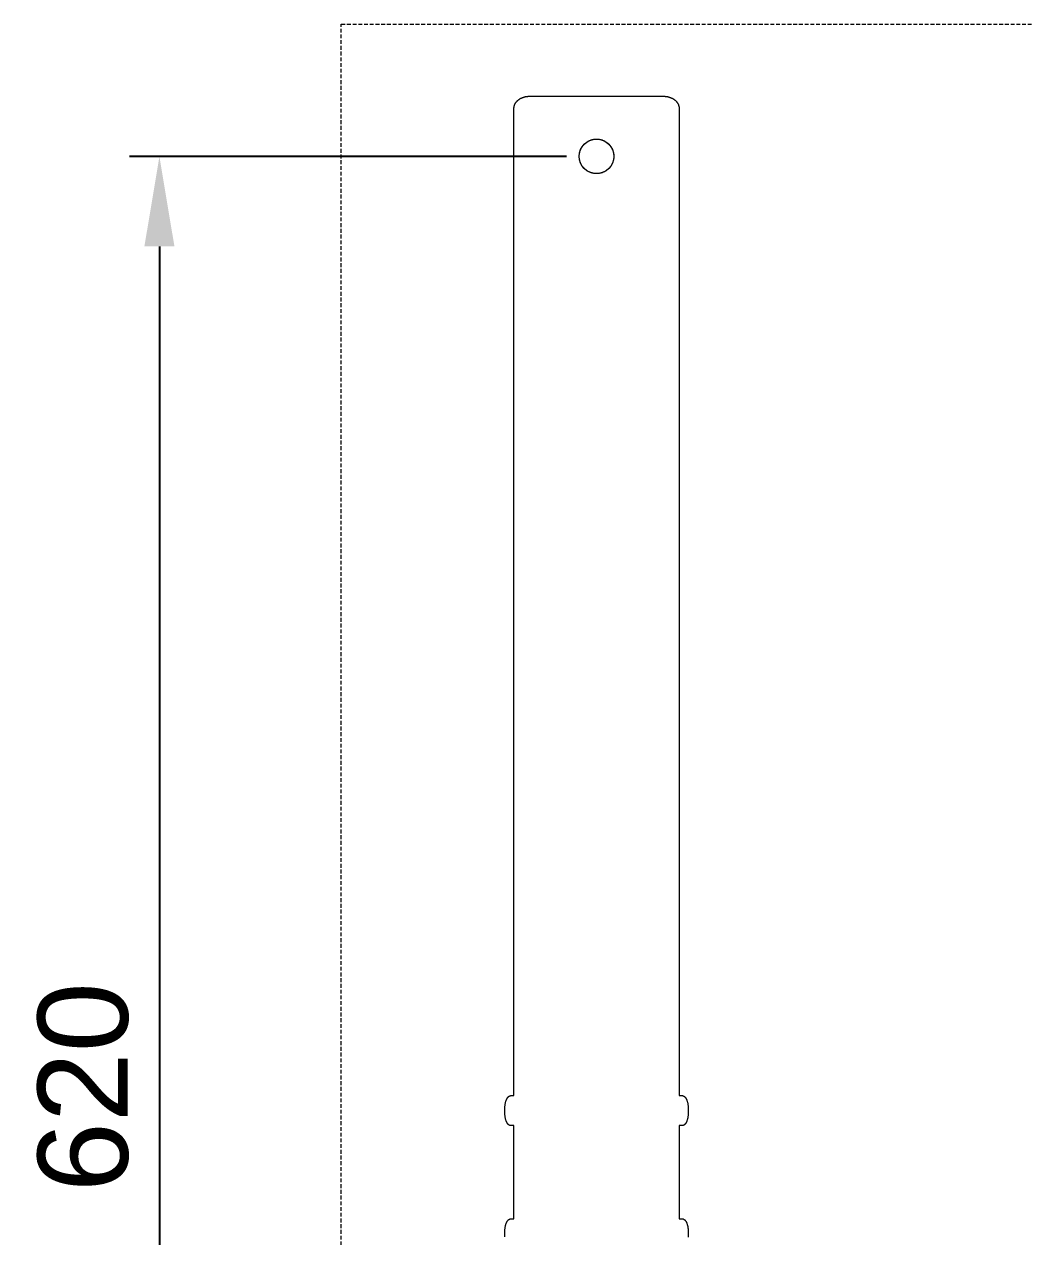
# Model space of a CAD drawing. Header units: millimetres. Extents: x -779 to 3049, y 55 to 2500.
# Drawn here: x 854.8 to 1187.6, y 412.8 to 816.7 of the extents above; entities that cross this region are included whole.
import ezdxf

# ---------------------------------------------------------------- set-up
doc = ezdxf.new("R2010")
doc.units = ezdxf.units.MM
doc.linetypes.add('HIDDEN', pattern=[1.905, 1.27, -0.635])
for name, color, linetype, lineweight in [('ZANO_R', 7, 'Continuous', 0), ('ZANO_R_przerywana', 7, 'HIDDEN', 0), ('ZANO_W', 1, 'Continuous', 0)]:
    doc.layers.add(name, color=color, linetype=linetype, lineweight=lineweight)
doc.styles.add('Arial', font='arial.ttf')
doc.styles.get("Standard").update_dxf_attribs({"font": 'ARIALUNI.TTF'})
doc.dimstyles.new('pl i ang', dxfattribs={"dimtxt": 50, "dimasz": 50, "dimexe": 1.25, "dimexo": 0.625, "dimgap": 10, "dimtad": 1, "dimtoh": 1, "dimtxsty": 'Standard', "dimcen": 2.5, "dimclrd": 1, "dimclre": 1, "dimclrt": 1, "dimadec": 0, "dimazin": 0, "dimtfac": 1, "dimtmove": 0, "dimatfit": 3, "dimfxl": 1, "dimarcsym": 1})

# ---------------------------------------------------------------- blocks, each defined once
blk = doc.blocks.new('*D392')
at = {"layer": 'ZANO_W', "color": 1, "lineweight": -2}
for p, q in [((1035.36, 772.66), (889.83, 772.66)), ((899.83, 742.66), (899.83, 182.66)), ((1035.36, 152.66), (889.83, 152.66))]:
    blk.add_line(p, q, dxfattribs=at)
at = {"layer": 'ZANO_W', "color": 1}
for points in [[(904.83, 742.66), (894.83, 742.66), (899.83, 772.66)], [(894.83, 182.66), (904.83, 182.66), (899.83, 152.66)]]:
    blk.add_solid(points, dxfattribs=at)
at = {"layer": 'ZANO_W', "color": 1, "insert": (874.52, 462.66), "char_height": 30, "attachment_point": 5, "rotation": 90, "style": 'Arial'}
blk.add_mtext('620', dxfattribs=at)

msp = doc.modelspace()

# ---------------------------------------------------------------- linework, layer by layer
at = {"layer": 'ZANO_R'}
for p, q in [((1019.28, 791.42), (1019.37, 791.49)), ((1019.37, 791.49), (1019.46, 791.56)), ((1019.46, 791.56), (1019.56, 791.63)), ((1019.56, 791.63), (1019.65, 791.69)), ((1019.65, 791.69), (1019.75, 791.76)), ((1019.75, 791.76), (1019.85, 791.82)), ((1019.85, 791.82), (1019.95, 791.88)), ((1019.95, 791.88), (1020.05, 791.94)), ((1020.05, 791.94), (1020.15, 791.99)), ((1020.15, 791.99), (1020.26, 792.04)), ((1020.26, 792.04), (1020.36, 792.09)), ((1020.36, 792.09), (1020.47, 792.14)), ((1020.47, 792.14), (1020.58, 792.19)), ((1020.58, 792.19), (1020.69, 792.23)), ((1020.69, 792.23), (1020.79, 792.27)), ((1020.79, 792.27), (1020.9, 792.31)), ((1020.9, 792.31), (1021.02, 792.35)), ((1021.02, 792.35), (1021.13, 792.39)), ((1021.13, 792.39), (1021.25, 792.42)), ((1021.25, 792.42), (1021.37, 792.45)), ((1021.37, 792.45), (1021.5, 792.48)), ((1021.5, 792.48), (1021.62, 792.51)), ((1021.62, 792.51), (1021.74, 792.54)), ((1021.74, 792.54), (1021.86, 792.56)), ((1021.86, 792.56), (1021.99, 792.58)), ((1021.99, 792.58), (1022.11, 792.6)), ((1022.11, 792.6), (1022.23, 792.61)), ((1022.23, 792.61), (1022.36, 792.63)), ((1022.36, 792.63), (1022.48, 792.64)), ((1022.48, 792.64), (1022.61, 792.65)), ((1022.61, 792.65), (1022.73, 792.65)), ((1022.73, 792.65), (1022.86, 792.66)), ((1022.86, 792.66), (1022.98, 792.66)), ((1022.98, 792.66), (1028.29, 792.66)), ((1028.29, 792.66), (1029.26, 792.66)), ((1029.26, 792.66), (1061.46, 792.66)), ((1061.46, 792.66), (1062.43, 792.66)), ((1062.43, 792.66), (1067.74, 792.66)), ((1067.74, 792.66), (1067.86, 792.66)), ((1067.86, 792.66), (1067.99, 792.65)), ((1067.99, 792.65), (1068.11, 792.65)), ((1068.11, 792.65), (1068.24, 792.64)), ((1068.24, 792.64), (1068.36, 792.63)), ((1068.36, 792.63), (1068.49, 792.61)), ((1068.49, 792.61), (1068.61, 792.6)), ((1068.61, 792.6), (1068.73, 792.58)), ((1068.73, 792.58), (1068.86, 792.56)), ((1068.86, 792.56), (1068.98, 792.54)), ((1068.98, 792.54), (1069.1, 792.51)), ((1069.1, 792.51), (1069.22, 792.48)), ((1069.22, 792.48), (1069.35, 792.45)), ((1069.35, 792.45), (1069.47, 792.42)), ((1069.47, 792.42), (1069.59, 792.39)), ((1069.59, 792.39), (1069.71, 792.35)), ((1069.71, 792.35), (1069.82, 792.31)), ((1069.82, 792.31), (1069.93, 792.27)), ((1069.93, 792.27), (1070.04, 792.23)), ((1070.04, 792.23), (1070.14, 792.19)), ((1070.14, 792.19), (1070.25, 792.14)), ((1070.25, 792.14), (1070.36, 792.09)), ((1070.36, 792.09), (1070.46, 792.04)), ((1070.46, 792.04), (1070.57, 791.99)), ((1070.57, 791.99), (1070.67, 791.94)), ((1070.67, 791.94), (1070.77, 791.88)), ((1070.77, 791.88), (1070.87, 791.82)), ((1070.87, 791.82), (1070.97, 791.76)), ((1070.97, 791.76), (1071.07, 791.69)), ((1071.07, 791.69), (1071.17, 791.63)), ((1071.17, 791.63), (1071.26, 791.56)), ((1071.26, 791.56), (1071.35, 791.49)), ((1071.35, 791.49), (1071.44, 791.42)), ((1017.86, 788.76), (1017.87, 788.85)), ((1017.86, 788.66), (1017.86, 788.76)), ((1017.86, 757.66), (1017.86, 788.66)), ((1017.87, 788.95), (1017.89, 789.05)), ((1017.87, 788.85), (1017.87, 788.95)), ((1017.89, 789.05), (1017.9, 789.15)), ((1017.9, 789.15), (1017.92, 789.25)), ((1017.92, 789.25), (1017.94, 789.34)), ((1017.94, 789.34), (1017.96, 789.44)), ((1017.96, 789.44), (1017.99, 789.54)), ((1017.99, 789.54), (1018.02, 789.64)), ((1018.02, 789.64), (1018.05, 789.73)), ((1018.05, 789.73), (1018.09, 789.83)), ((1018.09, 789.83), (1018.13, 789.93)), ((1018.13, 789.93), (1018.17, 790.02)), ((1018.17, 790.02), (1018.21, 790.11)), ((1018.21, 790.11), (1018.26, 790.2)), ((1018.26, 790.2), (1018.31, 790.3)), ((1018.31, 790.3), (1018.36, 790.39)), ((1018.36, 790.39), (1018.42, 790.48)), ((1018.42, 790.48), (1018.48, 790.56)), ((1018.48, 790.56), (1018.54, 790.65)), ((1018.54, 790.65), (1018.61, 790.73)), ((1018.61, 790.73), (1018.67, 790.82)), ((1018.67, 790.82), (1018.74, 790.9)), ((1018.74, 790.9), (1018.81, 790.98)), ((1018.81, 790.98), (1018.89, 791.06)), ((1018.89, 791.06), (1018.96, 791.13)), ((1018.96, 791.13), (1019.04, 791.21)), ((1019.04, 791.21), (1019.12, 791.28)), ((1019.12, 791.28), (1019.2, 791.35)), ((1019.2, 791.35), (1019.28, 791.42)), ((1071.44, 791.42), (1071.52, 791.35)), ((1071.52, 791.35), (1071.6, 791.28)), ((1071.6, 791.28), (1071.68, 791.21)), ((1071.68, 791.21), (1071.76, 791.13)), ((1071.76, 791.13), (1071.83, 791.06)), ((1071.83, 791.06), (1071.91, 790.98)), ((1071.91, 790.98), (1071.98, 790.9)), ((1071.98, 790.9), (1072.05, 790.82)), ((1072.05, 790.82), (1072.11, 790.73)), ((1072.11, 790.73), (1072.18, 790.65)), ((1072.18, 790.65), (1072.24, 790.56)), ((1072.24, 790.56), (1072.3, 790.48)), ((1072.3, 790.48), (1072.36, 790.39)), ((1072.36, 790.39), (1072.41, 790.3)), ((1072.41, 790.3), (1072.46, 790.2)), ((1072.46, 790.2), (1072.51, 790.11)), ((1072.51, 790.11), (1072.55, 790.02)), ((1072.55, 790.02), (1072.6, 789.93)), ((1072.6, 789.93), (1072.63, 789.83)), ((1072.63, 789.83), (1072.67, 789.73)), ((1072.67, 789.73), (1072.7, 789.64)), ((1072.7, 789.64), (1072.73, 789.54)), ((1072.73, 789.54), (1072.76, 789.44)), ((1072.76, 789.44), (1072.78, 789.34)), ((1072.78, 789.34), (1072.8, 789.25)), ((1072.8, 789.25), (1072.82, 789.15)), ((1072.82, 789.15), (1072.84, 789.05)), ((1072.84, 789.05), (1072.85, 788.95)), ((1072.85, 788.95), (1072.85, 788.85)), ((1072.85, 788.85), (1072.86, 788.76)), ((1072.86, 788.76), (1072.86, 788.66)), ((1072.86, 788.66), (1072.86, 757.66)), ((1040.21, 775.21), (1040.3, 775.39)), ((1040.3, 775.39), (1040.4, 775.56)), ((1040.4, 775.56), (1040.5, 775.73)), ((1040.5, 775.73), (1040.61, 775.89)), ((1040.61, 775.89), (1040.72, 776.05)), ((1040.72, 776.05), (1040.84, 776.21)), ((1040.84, 776.21), (1040.96, 776.36)), ((1040.96, 776.36), (1041.09, 776.51)), ((1041.09, 776.51), (1041.23, 776.65)), ((1041.23, 776.65), (1041.36, 776.79)), ((1041.36, 776.79), (1041.51, 776.93)), ((1041.51, 776.93), (1041.66, 777.05)), ((1041.66, 777.05), (1041.81, 777.18)), ((1041.81, 777.18), (1041.97, 777.3)), ((1041.97, 777.3), (1042.13, 777.41)), ((1042.13, 777.41), (1042.29, 777.52)), ((1042.29, 777.52), (1042.46, 777.62)), ((1042.46, 777.62), (1042.63, 777.72)), ((1042.63, 777.72), (1042.8, 777.81)), ((1042.8, 777.81), (1042.98, 777.89)), ((1042.98, 777.89), (1043.16, 777.97)), ((1043.16, 777.97), (1043.34, 778.04)), ((1043.34, 778.04), (1043.53, 778.11)), ((1043.53, 778.11), (1043.72, 778.17)), ((1043.72, 778.17), (1043.9, 778.22)), ((1043.9, 778.22), (1044.1, 778.27)), ((1044.1, 778.27), (1044.29, 778.31)), ((1044.29, 778.31), (1044.48, 778.34)), ((1044.48, 778.34), (1044.68, 778.37)), ((1044.68, 778.37), (1044.87, 778.39)), ((1044.87, 778.39), (1045.07, 778.4)), ((1045.07, 778.4), (1045.26, 778.41)), ((1045.26, 778.41), (1045.46, 778.41)), ((1045.46, 778.41), (1045.66, 778.4)), ((1045.66, 778.4), (1045.85, 778.39)), ((1045.85, 778.39), (1046.05, 778.37)), ((1046.05, 778.37), (1046.24, 778.34)), ((1046.24, 778.34), (1046.43, 778.3)), ((1046.43, 778.3), (1046.63, 778.26)), ((1046.63, 778.26), (1046.82, 778.22)), ((1046.82, 778.22), (1047.01, 778.17)), ((1047.01, 778.17), (1047.19, 778.11)), ((1047.19, 778.11), (1047.38, 778.04)), ((1047.38, 778.04), (1047.56, 777.97)), ((1047.56, 777.97), (1047.74, 777.89)), ((1047.74, 777.89), (1047.92, 777.81)), ((1047.92, 777.81), (1048.09, 777.72)), ((1048.09, 777.72), (1048.26, 777.62)), ((1048.26, 777.62), (1048.43, 777.52)), ((1048.43, 777.52), (1048.6, 777.41)), ((1048.6, 777.41), (1048.76, 777.3)), ((1048.76, 777.3), (1048.91, 777.18)), ((1048.91, 777.18), (1049.07, 777.05)), ((1049.07, 777.05), (1049.21, 776.92)), ((1049.21, 776.92), (1049.36, 776.79)), ((1049.36, 776.79), (1049.5, 776.65)), ((1049.5, 776.65), (1049.63, 776.51)), ((1049.63, 776.51), (1049.76, 776.36)), ((1049.76, 776.36), (1049.88, 776.21)), ((1049.88, 776.21), (1050, 776.05)), ((1050, 776.05), (1050.11, 775.89)), ((1050.11, 775.89), (1050.22, 775.73)), ((1050.22, 775.73), (1050.32, 775.56)), ((1050.32, 775.56), (1050.42, 775.39)), ((1050.42, 775.39), (1050.51, 775.21)), ((1039.61, 772.75), (1039.62, 772.95)), ((1039.61, 772.56), (1039.61, 772.75)), ((1039.62, 772.36), (1039.61, 772.56)), ((1039.62, 772.95), (1039.63, 773.15)), ((1039.63, 772.17), (1039.62, 772.36)), ((1039.63, 773.15), (1039.65, 773.34)), ((1039.65, 771.97), (1039.63, 772.17)), ((1039.65, 773.34), (1039.68, 773.54)), ((1039.68, 771.78), (1039.65, 771.97)), ((1039.68, 773.54), (1039.71, 773.73)), ((1039.71, 771.58), (1039.68, 771.78)), ((1039.71, 773.73), (1039.75, 773.92)), ((1039.75, 771.39), (1039.71, 771.58)), ((1039.75, 773.92), (1039.8, 774.11)), ((1039.8, 771.2), (1039.75, 771.39)), ((1039.8, 774.11), (1039.85, 774.3)), ((1039.85, 774.3), (1039.91, 774.49)), ((1039.91, 774.49), (1039.98, 774.67)), ((1039.98, 774.67), (1040.05, 774.86)), ((1040.05, 774.86), (1040.13, 775.04)), ((1040.13, 775.04), (1040.21, 775.21)), ((1050.51, 775.21), (1050.59, 775.04)), ((1050.59, 775.04), (1050.67, 774.86)), ((1050.67, 774.86), (1050.74, 774.67)), ((1050.74, 774.67), (1050.81, 774.49)), ((1050.81, 774.49), (1050.87, 774.3)), ((1050.87, 774.3), (1050.92, 774.11)), ((1050.92, 774.11), (1050.97, 773.92)), ((1050.97, 771.39), (1050.92, 771.2)), ((1050.97, 773.92), (1051.01, 773.73)), ((1051.01, 771.58), (1050.97, 771.39)), ((1051.01, 773.73), (1051.04, 773.54)), ((1051.04, 771.78), (1051.01, 771.58)), ((1051.04, 773.54), (1051.07, 773.34)), ((1051.07, 771.97), (1051.04, 771.78)), ((1051.07, 773.34), (1051.09, 773.15)), ((1051.09, 772.17), (1051.07, 771.97)), ((1051.09, 773.15), (1051.1, 772.95)), ((1051.1, 772.36), (1051.09, 772.17)), ((1051.1, 772.95), (1051.11, 772.75)), ((1051.11, 772.56), (1051.1, 772.36)), ((1051.11, 772.75), (1051.11, 772.56)), ((1039.85, 771.01), (1039.8, 771.2)), ((1039.91, 770.82), (1039.85, 771.01)), ((1039.98, 770.64), (1039.91, 770.82)), ((1040.05, 770.46), (1039.98, 770.64)), ((1040.13, 770.28), (1040.05, 770.46)), ((1040.21, 770.1), (1040.13, 770.28)), ((1040.3, 769.92), (1040.21, 770.1)), ((1040.4, 769.75), (1040.3, 769.92)), ((1040.5, 769.59), (1040.4, 769.75)), ((1040.61, 769.42), (1040.5, 769.59)), ((1040.72, 769.26), (1040.61, 769.42)), ((1040.84, 769.1), (1040.72, 769.26)), ((1040.96, 768.95), (1040.84, 769.1)), ((1041.09, 768.8), (1040.96, 768.95)), ((1041.23, 768.66), (1041.09, 768.8)), ((1041.36, 768.52), (1041.23, 768.66)), ((1041.51, 768.39), (1041.36, 768.52)), ((1041.66, 768.26), (1041.51, 768.39)), ((1041.81, 768.13), (1041.66, 768.26)), ((1041.96, 768.02), (1041.81, 768.13)), ((1042.12, 767.9), (1041.96, 768.02)), ((1042.29, 767.8), (1042.12, 767.9)), ((1042.46, 767.69), (1042.29, 767.8)), ((1042.63, 767.6), (1042.46, 767.69)), ((1042.8, 767.51), (1042.63, 767.6)), ((1042.98, 767.42), (1042.8, 767.51)), ((1043.16, 767.34), (1042.98, 767.42)), ((1043.34, 767.27), (1043.16, 767.34)), ((1043.53, 767.21), (1043.34, 767.27)), ((1047.38, 767.27), (1047.19, 767.21)), ((1047.56, 767.34), (1047.38, 767.27)), ((1047.74, 767.42), (1047.56, 767.34)), ((1047.92, 767.51), (1047.74, 767.42)), ((1048.09, 767.6), (1047.92, 767.51)), ((1048.26, 767.69), (1048.09, 767.6)), ((1048.43, 767.79), (1048.26, 767.69)), ((1048.6, 767.9), (1048.43, 767.79)), ((1048.76, 768.02), (1048.6, 767.9)), ((1048.91, 768.13), (1048.76, 768.02)), ((1049.06, 768.26), (1048.91, 768.13)), ((1049.21, 768.39), (1049.06, 768.26)), ((1049.36, 768.52), (1049.21, 768.39)), ((1049.49, 768.66), (1049.36, 768.52)), ((1049.63, 768.8), (1049.49, 768.66)), ((1049.76, 768.95), (1049.63, 768.8)), ((1049.88, 769.1), (1049.76, 768.95)), ((1050, 769.26), (1049.88, 769.1)), ((1050.11, 769.42), (1050, 769.26)), ((1050.22, 769.58), (1050.11, 769.42)), ((1050.32, 769.75), (1050.22, 769.58)), ((1050.42, 769.92), (1050.32, 769.75)), ((1050.51, 770.1), (1050.42, 769.92)), ((1050.59, 770.28), (1050.51, 770.1)), ((1050.67, 770.46), (1050.59, 770.28)), ((1050.74, 770.64), (1050.67, 770.46)), ((1050.81, 770.82), (1050.74, 770.64)), ((1050.87, 771.01), (1050.81, 770.82)), ((1050.92, 771.2), (1050.87, 771.01)), ((1043.71, 767.15), (1043.53, 767.21)), ((1043.9, 767.09), (1043.71, 767.15)), ((1044.09, 767.05), (1043.9, 767.09)), ((1044.29, 767.01), (1044.09, 767.05)), ((1044.48, 766.97), (1044.29, 767.01)), ((1044.67, 766.95), (1044.48, 766.97)), ((1044.87, 766.93), (1044.67, 766.95)), ((1045.07, 766.91), (1044.87, 766.93)), ((1045.26, 766.91), (1045.07, 766.91)), ((1045.46, 766.91), (1045.26, 766.91)), ((1045.65, 766.91), (1045.46, 766.91)), ((1045.85, 766.93), (1045.65, 766.91)), ((1046.05, 766.95), (1045.85, 766.93)), ((1046.24, 766.97), (1046.05, 766.95)), ((1046.43, 767.01), (1046.24, 766.97)), ((1046.63, 767.05), (1046.43, 767.01)), ((1046.82, 767.09), (1046.63, 767.05)), ((1047.01, 767.15), (1046.82, 767.09)), ((1047.19, 767.21), (1047.01, 767.15)), ((1017.86, 511.38), (1017.86, 757.66)), ((1072.86, 757.66), (1072.86, 511.38)), ((1017.86, 459.85), (1017.86, 511.38)), ((1072.86, 511.38), (1072.86, 459.85)), ((1014.87, 456.21), (1014.88, 456.39)), ((1014.88, 456.39), (1014.89, 456.58)), ((1014.89, 456.58), (1014.91, 456.76)), ((1014.91, 456.76), (1014.94, 456.95)), ((1014.94, 456.95), (1014.97, 457.14)), ((1014.97, 457.14), (1015, 457.32)), ((1015, 457.32), (1015.04, 457.51)), ((1015.04, 457.51), (1015.08, 457.69)), ((1015.08, 457.69), (1015.13, 457.86)), ((1015.13, 457.86), (1015.19, 458.04)), ((1015.19, 458.04), (1015.24, 458.21)), ((1015.24, 458.21), (1015.28, 458.29)), ((1015.28, 458.29), (1015.31, 458.37)), ((1015.31, 458.37), (1015.34, 458.45)), ((1015.34, 458.45), (1015.37, 458.53)), ((1015.37, 458.53), (1015.41, 458.6)), ((1015.41, 458.6), (1015.45, 458.68)), ((1015.45, 458.68), (1015.48, 458.75)), ((1015.48, 458.75), (1015.52, 458.82)), ((1015.52, 458.82), (1015.56, 458.89)), ((1015.56, 458.89), (1015.6, 458.95)), ((1015.6, 458.95), (1015.64, 459.02)), ((1015.64, 459.02), (1015.68, 459.08)), ((1015.68, 459.08), (1015.72, 459.14)), ((1015.72, 459.14), (1015.77, 459.2)), ((1015.77, 459.2), (1015.81, 459.25)), ((1015.81, 459.25), (1015.85, 459.3)), ((1015.85, 459.3), (1015.9, 459.36)), ((1015.9, 459.36), (1015.94, 459.4)), ((1015.94, 459.4), (1015.99, 459.45)), ((1015.99, 459.45), (1016.03, 459.49)), ((1016.03, 459.49), (1016.08, 459.53)), ((1016.08, 459.53), (1016.12, 459.57)), ((1016.12, 459.57), (1016.15, 459.59)), ((1016.15, 459.59), (1016.17, 459.6)), ((1016.17, 459.6), (1016.19, 459.62)), ((1016.19, 459.62), (1016.22, 459.64)), ((1016.22, 459.64), (1016.24, 459.65)), ((1016.24, 459.65), (1016.26, 459.67)), ((1016.26, 459.67), (1016.29, 459.68)), ((1016.29, 459.68), (1016.31, 459.7)), ((1016.31, 459.7), (1016.33, 459.71)), ((1016.33, 459.71), (1016.36, 459.72)), ((1016.36, 459.72), (1016.38, 459.73)), ((1016.38, 459.73), (1016.4, 459.74)), ((1016.4, 459.74), (1016.43, 459.75)), ((1016.43, 459.75), (1016.45, 459.76)), ((1016.45, 459.76), (1016.47, 459.77)), ((1016.47, 459.77), (1016.5, 459.78)), ((1016.5, 459.78), (1016.52, 459.79)), ((1016.52, 459.79), (1016.54, 459.8)), ((1016.54, 459.8), (1016.57, 459.81)), ((1016.57, 459.81), (1016.59, 459.81)), ((1016.59, 459.81), (1016.61, 459.82)), ((1016.61, 459.82), (1016.64, 459.82)), ((1016.64, 459.82), (1016.66, 459.83)), ((1016.66, 459.83), (1016.68, 459.83)), ((1016.68, 459.83), (1016.7, 459.84)), ((1016.7, 459.84), (1016.73, 459.84)), ((1016.73, 459.84), (1016.75, 459.84)), ((1016.75, 459.84), (1016.77, 459.85)), ((1016.77, 459.85), (1016.79, 459.85)), ((1016.79, 459.85), (1016.82, 459.85)), ((1016.82, 459.85), (1016.84, 459.85)), ((1016.84, 459.85), (1016.86, 459.85)), ((1016.86, 459.85), (1017.86, 459.85)), ((1072.86, 459.85), (1073.86, 459.85)), ((1073.86, 459.85), (1073.88, 459.85)), ((1073.88, 459.85), (1073.9, 459.85)), ((1073.9, 459.85), (1073.93, 459.85)), ((1073.93, 459.85), (1073.95, 459.85)), ((1073.95, 459.85), (1073.97, 459.84)), ((1073.97, 459.84), (1073.99, 459.84)), ((1073.99, 459.84), (1074.02, 459.84)), ((1074.02, 459.84), (1074.04, 459.83)), ((1074.04, 459.83), (1074.06, 459.83)), ((1074.06, 459.83), (1074.09, 459.82)), ((1074.09, 459.82), (1074.11, 459.82)), ((1074.11, 459.82), (1074.13, 459.81)), ((1074.13, 459.81), (1074.15, 459.81)), ((1074.15, 459.81), (1074.18, 459.8)), ((1074.18, 459.8), (1074.2, 459.79)), ((1074.2, 459.79), (1074.22, 459.78)), ((1074.22, 459.78), (1074.25, 459.77)), ((1074.25, 459.77), (1074.27, 459.76)), ((1074.27, 459.76), (1074.29, 459.75)), ((1074.29, 459.75), (1074.32, 459.74)), ((1074.32, 459.74), (1074.34, 459.73)), ((1074.34, 459.73), (1074.36, 459.72)), ((1074.36, 459.72), (1074.39, 459.71)), ((1074.39, 459.71), (1074.41, 459.7)), ((1074.41, 459.7), (1074.43, 459.68)), ((1074.43, 459.68), (1074.46, 459.67)), ((1074.46, 459.67), (1074.48, 459.65)), ((1074.48, 459.65), (1074.5, 459.64)), ((1074.5, 459.64), (1074.53, 459.62)), ((1074.53, 459.62), (1074.55, 459.6)), ((1074.55, 459.6), (1074.57, 459.59)), ((1074.57, 459.59), (1074.6, 459.57)), ((1074.6, 459.57), (1074.64, 459.53)), ((1074.64, 459.53), (1074.69, 459.49)), ((1074.69, 459.49), (1074.73, 459.45)), ((1074.73, 459.45), (1074.78, 459.4)), ((1074.78, 459.4), (1074.82, 459.36)), ((1074.82, 459.36), (1074.87, 459.3)), ((1074.87, 459.3), (1074.91, 459.25)), ((1074.91, 459.25), (1074.95, 459.2)), ((1074.95, 459.2), (1075, 459.14)), ((1075, 459.14), (1075.04, 459.08)), ((1075.04, 459.08), (1075.08, 459.02)), ((1075.08, 459.02), (1075.12, 458.95)), ((1075.12, 458.95), (1075.16, 458.89)), ((1075.16, 458.89), (1075.2, 458.82)), ((1075.2, 458.82), (1075.24, 458.75)), ((1075.24, 458.75), (1075.27, 458.68)), ((1075.27, 458.68), (1075.31, 458.6)), ((1075.31, 458.6), (1075.35, 458.53)), ((1075.35, 458.53), (1075.38, 458.45)), ((1075.38, 458.45), (1075.41, 458.37)), ((1075.41, 458.37), (1075.45, 458.29)), ((1075.45, 458.29), (1075.48, 458.21)), ((1075.48, 458.21), (1075.53, 458.04)), ((1075.53, 458.04), (1075.59, 457.86)), ((1075.59, 457.86), (1075.64, 457.69)), ((1075.64, 457.69), (1075.68, 457.51)), ((1075.68, 457.51), (1075.72, 457.32)), ((1075.72, 457.32), (1075.75, 457.14)), ((1075.75, 457.14), (1075.78, 456.95)), ((1075.78, 456.95), (1075.81, 456.76)), ((1075.81, 456.76), (1075.83, 456.58)), ((1075.83, 456.58), (1075.84, 456.39)), ((1075.84, 456.39), (1075.85, 456.21)), ((1014.86, 456.03), (1014.87, 456.21)), ((1014.86, 455.85), (1014.86, 456.03)), ((1014.86, 453.85), (1014.86, 455.85)), ((1014.86, 453.67), (1014.86, 453.85)), ((1014.87, 453.49), (1014.86, 453.67)), ((1014.88, 453.31), (1014.87, 453.49)), ((1014.89, 453.12), (1014.88, 453.31)), ((1014.91, 452.94), (1014.89, 453.12)), ((1014.94, 452.75), (1014.91, 452.94)), ((1014.97, 452.56), (1014.94, 452.75)), ((1015, 452.38), (1014.97, 452.56)), ((1015.04, 452.19), (1015, 452.38)), ((1075.72, 452.38), (1075.68, 452.19)), ((1075.75, 452.56), (1075.72, 452.38)), ((1075.78, 452.75), (1075.75, 452.56)), ((1075.81, 452.94), (1075.78, 452.75)), ((1075.83, 453.12), (1075.81, 452.94)), ((1075.84, 453.31), (1075.83, 453.12)), ((1075.85, 453.49), (1075.84, 453.31)), ((1075.85, 456.21), (1075.86, 456.03)), ((1075.86, 453.67), (1075.85, 453.49)), ((1075.86, 456.03), (1075.86, 455.85)), ((1075.86, 455.85), (1075.86, 453.85)), ((1075.86, 453.85), (1075.86, 453.67)), ((1015.08, 452.01), (1015.04, 452.19)), ((1015.13, 451.83), (1015.08, 452.01)), ((1015.19, 451.66), (1015.13, 451.83)), ((1015.24, 451.49), (1015.19, 451.66)), ((1015.28, 451.41), (1015.24, 451.49)), ((1015.31, 451.33), (1015.28, 451.41)), ((1015.34, 451.25), (1015.31, 451.33)), ((1015.37, 451.17), (1015.34, 451.25)), ((1015.41, 451.1), (1015.37, 451.17)), ((1015.45, 451.02), (1015.41, 451.1)), ((1015.48, 450.95), (1015.45, 451.02)), ((1015.52, 450.88), (1015.48, 450.95)), ((1015.56, 450.81), (1015.52, 450.88)), ((1015.6, 450.74), (1015.56, 450.81)), ((1015.64, 450.68), (1015.6, 450.74)), ((1015.68, 450.62), (1015.64, 450.68)), ((1015.72, 450.56), (1015.68, 450.62)), ((1015.77, 450.5), (1015.72, 450.56)), ((1015.81, 450.45), (1015.77, 450.5)), ((1015.85, 450.39), (1015.81, 450.45)), ((1015.9, 450.34), (1015.85, 450.39)), ((1015.94, 450.3), (1015.9, 450.34)), ((1015.99, 450.25), (1015.94, 450.3)), ((1016.03, 450.21), (1015.99, 450.25)), ((1016.08, 450.17), (1016.03, 450.21)), ((1016.12, 450.13), (1016.08, 450.17)), ((1016.15, 450.11), (1016.12, 450.13)), ((1016.17, 450.1), (1016.15, 450.11)), ((1016.19, 450.08), (1016.17, 450.1)), ((1016.22, 450.06), (1016.19, 450.08)), ((1016.24, 450.05), (1016.22, 450.06)), ((1016.26, 450.03), (1016.24, 450.05)), ((1016.29, 450.02), (1016.26, 450.03)), ((1016.31, 450), (1016.29, 450.02)), ((1016.33, 449.99), (1016.31, 450)), ((1016.36, 449.98), (1016.33, 449.99)), ((1016.38, 449.97), (1016.36, 449.98)), ((1016.4, 449.96), (1016.38, 449.97)), ((1016.43, 449.94), (1016.4, 449.96)), ((1016.45, 449.93), (1016.43, 449.94)), ((1016.47, 449.93), (1016.45, 449.93)), ((1016.5, 449.92), (1016.47, 449.93)), ((1016.52, 449.91), (1016.5, 449.92)), ((1016.54, 449.9), (1016.52, 449.91)), ((1016.57, 449.89), (1016.54, 449.9)), ((1016.59, 449.89), (1016.57, 449.89)), ((1016.61, 449.88), (1016.59, 449.89)), ((1016.64, 449.88), (1016.61, 449.88)), ((1016.66, 449.87), (1016.64, 449.88)), ((1016.68, 449.87), (1016.66, 449.87)), ((1016.7, 449.86), (1016.68, 449.87)), ((1016.73, 449.86), (1016.7, 449.86)), ((1016.75, 449.86), (1016.73, 449.86)), ((1016.77, 449.85), (1016.75, 449.86)), ((1016.79, 449.85), (1016.77, 449.85)), ((1016.82, 449.85), (1016.79, 449.85)), ((1016.84, 449.85), (1016.82, 449.85)), ((1016.86, 449.85), (1016.84, 449.85)), ((1017.86, 449.85), (1016.86, 449.85)), ((1017.86, 418.85), (1017.86, 449.85)), ((1073.86, 449.85), (1072.86, 449.85)), ((1072.86, 449.85), (1072.86, 418.85)), ((1073.88, 449.85), (1073.86, 449.85)), ((1073.9, 449.85), (1073.88, 449.85)), ((1073.93, 449.85), (1073.9, 449.85)), ((1073.95, 449.85), (1073.93, 449.85)), ((1073.97, 449.86), (1073.95, 449.85)), ((1073.99, 449.86), (1073.97, 449.86)), ((1074.02, 449.86), (1073.99, 449.86)), ((1074.04, 449.87), (1074.02, 449.86)), ((1074.06, 449.87), (1074.04, 449.87)), ((1074.09, 449.88), (1074.06, 449.87)), ((1074.11, 449.88), (1074.09, 449.88)), ((1074.13, 449.89), (1074.11, 449.88)), ((1074.15, 449.89), (1074.13, 449.89)), ((1074.18, 449.9), (1074.15, 449.89)), ((1074.2, 449.91), (1074.18, 449.9)), ((1074.22, 449.92), (1074.2, 449.91)), ((1074.25, 449.93), (1074.22, 449.92)), ((1074.27, 449.93), (1074.25, 449.93)), ((1074.29, 449.94), (1074.27, 449.93)), ((1074.32, 449.96), (1074.29, 449.94)), ((1074.34, 449.97), (1074.32, 449.96)), ((1074.36, 449.98), (1074.34, 449.97)), ((1074.39, 449.99), (1074.36, 449.98)), ((1074.41, 450), (1074.39, 449.99)), ((1074.43, 450.02), (1074.41, 450)), ((1074.46, 450.03), (1074.43, 450.02)), ((1074.48, 450.05), (1074.46, 450.03)), ((1074.5, 450.06), (1074.48, 450.05)), ((1074.53, 450.08), (1074.5, 450.06)), ((1074.55, 450.1), (1074.53, 450.08)), ((1074.57, 450.11), (1074.55, 450.1)), ((1074.6, 450.13), (1074.57, 450.11)), ((1074.64, 450.17), (1074.6, 450.13)), ((1074.69, 450.21), (1074.64, 450.17)), ((1074.73, 450.25), (1074.69, 450.21)), ((1074.78, 450.3), (1074.73, 450.25)), ((1074.82, 450.34), (1074.78, 450.3)), ((1074.87, 450.39), (1074.82, 450.34)), ((1074.91, 450.45), (1074.87, 450.39)), ((1074.95, 450.5), (1074.91, 450.45)), ((1075, 450.56), (1074.95, 450.5)), ((1075.04, 450.62), (1075, 450.56)), ((1075.08, 450.68), (1075.04, 450.62)), ((1075.12, 450.74), (1075.08, 450.68)), ((1075.16, 450.81), (1075.12, 450.74)), ((1075.2, 450.88), (1075.16, 450.81)), ((1075.24, 450.95), (1075.2, 450.88)), ((1075.27, 451.02), (1075.24, 450.95)), ((1075.31, 451.1), (1075.27, 451.02)), ((1075.35, 451.17), (1075.31, 451.1)), ((1075.38, 451.25), (1075.35, 451.17)), ((1075.41, 451.33), (1075.38, 451.25)), ((1075.45, 451.41), (1075.41, 451.33)), ((1075.48, 451.49), (1075.45, 451.41)), ((1075.53, 451.66), (1075.48, 451.49)), ((1075.59, 451.83), (1075.53, 451.66)), ((1075.64, 452.01), (1075.59, 451.83)), ((1075.68, 452.19), (1075.64, 452.01)), ((1014.91, 415.76), (1014.94, 415.95)), ((1014.94, 415.95), (1014.97, 416.14)), ((1014.97, 416.14), (1015, 416.32)), ((1015, 416.32), (1015.04, 416.51)), ((1015.04, 416.51), (1015.08, 416.69)), ((1015.08, 416.69), (1015.13, 416.86)), ((1015.13, 416.86), (1015.19, 417.04)), ((1015.19, 417.04), (1015.24, 417.21)), ((1015.24, 417.21), (1015.28, 417.29)), ((1015.28, 417.29), (1015.31, 417.37)), ((1015.31, 417.37), (1015.34, 417.45)), ((1015.34, 417.45), (1015.37, 417.53)), ((1015.37, 417.53), (1015.41, 417.6)), ((1015.41, 417.6), (1015.45, 417.68)), ((1015.45, 417.68), (1015.48, 417.75)), ((1015.48, 417.75), (1015.52, 417.82)), ((1015.52, 417.82), (1015.56, 417.89)), ((1015.56, 417.89), (1015.6, 417.95)), ((1015.6, 417.95), (1015.64, 418.02)), ((1015.64, 418.02), (1015.68, 418.08)), ((1015.68, 418.08), (1015.72, 418.14)), ((1015.72, 418.14), (1015.77, 418.2)), ((1015.77, 418.2), (1015.81, 418.25)), ((1015.81, 418.25), (1015.85, 418.3)), ((1015.85, 418.3), (1015.9, 418.36)), ((1015.9, 418.36), (1015.94, 418.4)), ((1015.94, 418.4), (1015.99, 418.45)), ((1015.99, 418.45), (1016.03, 418.49)), ((1016.03, 418.49), (1016.08, 418.53)), ((1016.08, 418.53), (1016.12, 418.57)), ((1016.12, 418.57), (1016.15, 418.59)), ((1016.15, 418.59), (1016.17, 418.6)), ((1016.17, 418.6), (1016.19, 418.62)), ((1016.19, 418.62), (1016.22, 418.64)), ((1016.22, 418.64), (1016.24, 418.65)), ((1016.24, 418.65), (1016.26, 418.67)), ((1016.26, 418.67), (1016.29, 418.68)), ((1016.29, 418.68), (1016.31, 418.7)), ((1016.31, 418.7), (1016.33, 418.71)), ((1016.33, 418.71), (1016.36, 418.72)), ((1016.36, 418.72), (1016.38, 418.73)), ((1016.38, 418.73), (1016.4, 418.74)), ((1016.4, 418.74), (1016.43, 418.75)), ((1016.43, 418.75), (1016.45, 418.76)), ((1016.45, 418.76), (1016.47, 418.77)), ((1016.47, 418.77), (1016.5, 418.78)), ((1016.5, 418.78), (1016.52, 418.79)), ((1016.52, 418.79), (1016.54, 418.8)), ((1016.54, 418.8), (1016.57, 418.81)), ((1016.57, 418.81), (1016.59, 418.81)), ((1016.59, 418.81), (1016.61, 418.82)), ((1016.61, 418.82), (1016.64, 418.82)), ((1016.64, 418.82), (1016.66, 418.83)), ((1016.66, 418.83), (1016.68, 418.83)), ((1016.68, 418.83), (1016.7, 418.84)), ((1016.7, 418.84), (1016.73, 418.84)), ((1016.73, 418.84), (1016.75, 418.84)), ((1016.75, 418.84), (1016.77, 418.85)), ((1016.77, 418.85), (1016.79, 418.85)), ((1016.79, 418.85), (1016.82, 418.85)), ((1016.82, 418.85), (1016.84, 418.85)), ((1016.84, 418.85), (1016.86, 418.85)), ((1016.86, 418.85), (1017.86, 418.85)), ((1072.86, 418.85), (1073.86, 418.85)), ((1073.86, 418.85), (1073.88, 418.85)), ((1073.88, 418.85), (1073.9, 418.85)), ((1073.9, 418.85), (1073.93, 418.85)), ((1073.93, 418.85), (1073.95, 418.85)), ((1073.95, 418.85), (1073.97, 418.84)), ((1073.97, 418.84), (1073.99, 418.84)), ((1073.99, 418.84), (1074.02, 418.84)), ((1074.02, 418.84), (1074.04, 418.83)), ((1074.04, 418.83), (1074.06, 418.83)), ((1074.06, 418.83), (1074.09, 418.82)), ((1074.09, 418.82), (1074.11, 418.82)), ((1074.11, 418.82), (1074.13, 418.81)), ((1074.13, 418.81), (1074.15, 418.81)), ((1074.15, 418.81), (1074.18, 418.8)), ((1074.18, 418.8), (1074.2, 418.79)), ((1074.2, 418.79), (1074.22, 418.78)), ((1074.22, 418.78), (1074.25, 418.77)), ((1074.25, 418.77), (1074.27, 418.76)), ((1074.27, 418.76), (1074.29, 418.75)), ((1074.29, 418.75), (1074.32, 418.74)), ((1074.32, 418.74), (1074.34, 418.73)), ((1074.34, 418.73), (1074.36, 418.72)), ((1074.36, 418.72), (1074.39, 418.71)), ((1074.39, 418.71), (1074.41, 418.7)), ((1074.41, 418.7), (1074.43, 418.68)), ((1074.43, 418.68), (1074.46, 418.67)), ((1074.46, 418.67), (1074.48, 418.65)), ((1074.48, 418.65), (1074.5, 418.64)), ((1074.5, 418.64), (1074.53, 418.62)), ((1074.53, 418.62), (1074.55, 418.6)), ((1074.55, 418.6), (1074.57, 418.59)), ((1074.57, 418.59), (1074.6, 418.57)), ((1074.6, 418.57), (1074.64, 418.53)), ((1074.64, 418.53), (1074.69, 418.49)), ((1074.69, 418.49), (1074.73, 418.45)), ((1074.73, 418.45), (1074.78, 418.4)), ((1074.78, 418.4), (1074.82, 418.36)), ((1074.82, 418.36), (1074.87, 418.3)), ((1074.87, 418.3), (1074.91, 418.25)), ((1074.91, 418.25), (1074.95, 418.2)), ((1074.95, 418.2), (1075, 418.14)), ((1075, 418.14), (1075.04, 418.08)), ((1075.04, 418.08), (1075.08, 418.02)), ((1075.08, 418.02), (1075.12, 417.95)), ((1075.12, 417.95), (1075.16, 417.89)), ((1075.16, 417.89), (1075.2, 417.82)), ((1075.2, 417.82), (1075.24, 417.75)), ((1075.24, 417.75), (1075.27, 417.68)), ((1075.27, 417.68), (1075.31, 417.6)), ((1075.31, 417.6), (1075.35, 417.53)), ((1075.35, 417.53), (1075.38, 417.45)), ((1075.38, 417.45), (1075.41, 417.37)), ((1075.41, 417.37), (1075.45, 417.29)), ((1075.45, 417.29), (1075.48, 417.21)), ((1075.48, 417.21), (1075.53, 417.04)), ((1075.53, 417.04), (1075.59, 416.86)), ((1075.59, 416.86), (1075.64, 416.69)), ((1075.64, 416.69), (1075.68, 416.51)), ((1075.68, 416.51), (1075.72, 416.32)), ((1075.72, 416.32), (1075.75, 416.14)), ((1075.75, 416.14), (1075.78, 415.95)), ((1075.78, 415.95), (1075.81, 415.76)), ((1014.86, 415.03), (1014.87, 415.21)), ((1014.86, 414.85), (1014.86, 415.03)), ((1014.86, 412.85), (1014.86, 414.85)), ((1014.87, 415.21), (1014.88, 415.39)), ((1014.88, 415.39), (1014.89, 415.58)), ((1014.89, 415.58), (1014.91, 415.76)), ((1075.81, 415.76), (1075.83, 415.58)), ((1075.83, 415.58), (1075.84, 415.39)), ((1075.84, 415.39), (1075.85, 415.21)), ((1075.85, 415.21), (1075.86, 415.03)), ((1075.86, 415.03), (1075.86, 414.85)), ((1075.86, 414.85), (1075.86, 412.85)), ((1075.86, 412.85), (1075.86, 412.67))]:
    msp.add_line(p, q, dxfattribs=at)
msp.add_circle((1045.36, 772.66), 5.75, dxfattribs=at)
at = {"layer": 'ZANO_R_przerywana'}
for p, q in [((960.36, 116.66), (960.36, 816.66)), ((960.36, 816.66), (1195.36, 816.66))]:
    msp.add_line(p, q, dxfattribs=at)

# ---------------------------------------------------------------- dimensions: what is measured, and where the dimension line sits
at = {"layer": 'ZANO_W'}
dim = msp.add_linear_dim(base=(899.83, 152.66), p1=(1045.36, 772.66), p2=(1045.36, 152.66), angle=90, dimstyle='pl i ang', override={"dimtxt": 30, "dimasz": 30, "dimexe": 10, "dimexo": 10, "dimtoh": 0, "dimdec": 0, "dimtxsty": 'Arial', "dimtdec": 0, "dimtmove": 1}, dxfattribs=at)
dim.commit()
dim.dimension.update_dxf_attribs({"geometry": '*D392', "text_midpoint": (874.52, 462.66)})

doc.saveas('drawing.dxf')
